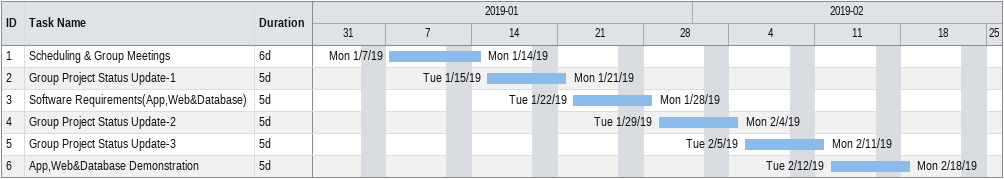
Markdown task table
| ID | Task | Duration | Start | Finish |
|---|---|---|---|---|
| 1 | Scheduling & Group Meetings | 6d | 2019-01-07 | 2019-01-14 |
| 2 | Group Project Status Update-1 | 5d | 2019-01-15 | 2019-01-21 |
| 3 | Software Requirements(App,Web&Database) | 5d | 2019-01-22 | 2019-01-28 |
| 4 | Group Project Status Update-2 | 5d | 2019-01-29 | 2019-02-04 |
| 5 | Group Project Status Update-3 | 5d | 2019-02-05 | 2019-02-11 |
| 6 | App,Web&Database Demonstration | 5d | 2019-02-12 | 2019-02-18 |
